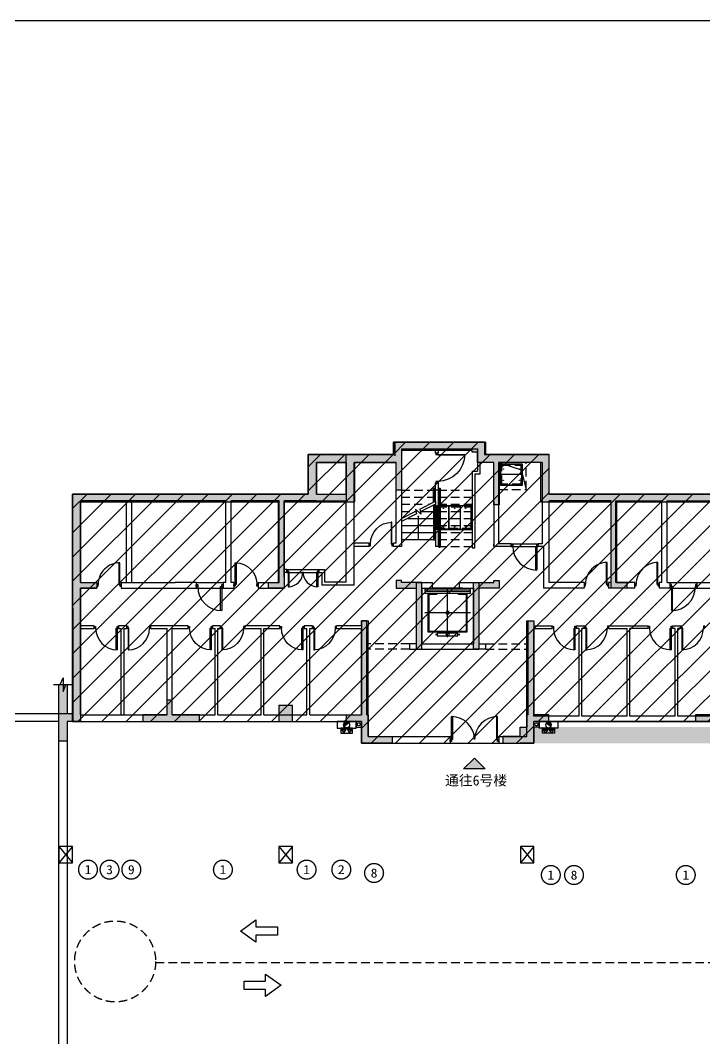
# Model space of a CAD drawing. Header units: millimetres. Extents: x -248992 to 1906102, y -24098 to 332602.
# Drawn here: x 834336 to 859692, y 294883 to 332602 of the extents above; entities that cross this region are included whole.
import ezdxf
from ezdxf.enums import TextEntityAlignment as Align

# ---------------------------------------------------------------- set-up
doc = ezdxf.new("R2010")
doc.units = ezdxf.units.MM
doc.header["$LTSCALE"] = 100
for name, pattern in [('A6-DK-B1F$0$HIDDEN2', [4.7625, 3.175, -1.5875]), ('X143-6#-BFdwg$0$HIDDEN2', [4.7625, 3.175, -1.5875]), ('XG-CORE-143-BF$0$$0$HIDDEN2', [4.7625, 3.175, -1.5875]), ('XG-CORE-143-BF$0$$0$XG-CORE-143-1F$0$XU-CORE-28F-BF$0$XU-CORE-28F-1F$0$HIDDEN2', [4.7625, 3.175, -1.5875]), ('XG-CORE-143-BF$0$HIDDEN2', [4.7625, 3.175, -1.5875])]:
    doc.linetypes.add(name, pattern=pattern)
for name, color, linetype in [('-ACO-TTLB', 153, 'Continuous'), ('6-h-dxc$0$S-HATCH-X', 251, 'Continuous'), ('A-HATCH', 251, 'Continuous'), ('A-ROOM-IDEN', 31, 'Continuous'), ('A-WIND-IDEN', 244, 'Continuous'), ('A6-DK-B1F$0$A-TRACK', 77, 'A6-DK-B1F$0$HIDDEN2'), ('A6-W-B1$0$S-WALL-S', 4, 'Continuous'), ('TP-DK-1(xhs)$0$P-J-DIM-L', 70, 'Continuous'), ('TP-DK-1(xhs)$0$P-X-L', 240, 'Continuous'), ('TP-DK-1(xhs)$0$P-X-M', 2, 'Continuous'), ('TP-DK-1(xhs)$0$P-X-X', 1, 'Continuous'), ('X143-6#-BFdwg$0$A-DOOR', 190, 'Continuous'), ('X143-6#-BFdwg$0$A-DRAIN', 152, 'Continuous'), ('X143-6#-BFdwg$0$A-HOLE-FLOR', 242, 'Continuous'), ('X143-6#-BFdwg$0$A-LOWER', 131, 'X143-6#-BFdwg$0$HIDDEN2'), ('X143-6#-BFdwg$0$A-STAIR', 142, 'Continuous'), ('X143-6#-BFdwg$0$A-VOID', 221, 'X143-6#-BFdwg$0$HIDDEN2'), ('X143-6#-BFdwg$0$A6-143-BF(12#)$0$$0$A-WALL', 2, 'Continuous'), ('X143-6#-BFdwg$0$A6-143-BF(12#)$0$A-DOOR', 190, 'Continuous'), ('X143-6#-BFdwg$0$A6-143-BF(12#)$0$XU-143-SF$0$A-WALL', 2, 'Continuous'), ('X143-6#-BFdwg$0$X23-BF$0$A-HATCH', 251, 'Continuous'), ('X143-6#-BFdwg$0$xref(dwg引用图层)', 7, 'Continuous'), ('XG-CORE-143-BF$0$$0$A-WALL', 2, 'Continuous'), ('XG-CORE-143-BF$0$$0$XG-CORE-143-1F$0$XU-CORE-28F-BF$0$XU-CORE-28F-1F$0$A-RAIL', 55, 'Continuous'), ('XG-CORE-143-BF$0$A-DRAIN', 152, 'Continuous'), ('XG-CORE-143-BF$0$A-EVTR', 193, 'Continuous'), ('XG-CORE-143-BF$0$A-HATCH', 251, 'Continuous'), ('XG-CORE-143-BF$0$A-INDEX', 134, 'Continuous'), ('XG-CORE-143-BF$0$A-LOWER', 131, 'XG-CORE-143-BF$0$HIDDEN2'), ('XG-CORE-143-BF$0$A-WALL', 2, 'Continuous'), ('XG-CORE-143-BF$0$A6-143-BF(12#)$0$A-DOOR', 190, 'Continuous'), ('XG-CORE-143-BF$0$A6-143-BF(12#)$0$A-STAIR', 142, 'Continuous'), ('XG-CORE-143-BF$0$A6-143-BF(12#)$0$XG-CORE-7F-1F$0$A-STAIR', 142, 'Continuous'), ('xref(dwg引用图层)', 7, 'Continuous')]:
    doc.layers.add(name, color=color, linetype=linetype)
doc.layers.add('A6-W-B1$0$S-EDIT', color=241, linetype='Continuous', plot=False)
doc.layers.add('XG-CORE-143-BF$0$$0$XG-CORE-143-1F$0$XU-CORE-28F-BF$0$XU-CORE-28F-1F$0$-ACO-PLTW', color=220, linetype='XG-CORE-143-BF$0$$0$XG-CORE-143-1F$0$XU-CORE-28F-BF$0$XU-CORE-28F-1F$0$HIDDEN2', plot=False)
doc.layers.add('LVTRY', color=6, linetype='Continuous', lineweight=18)
doc.layers.add('PUB_TEXT', color=7, linetype='Continuous', lineweight=15)
doc.layers.add('yichutu', color=7, linetype='Continuous', true_color=0xffffff, plot=False)
doc.styles.add('-黑体', font='simhei.ttf')
doc.styles.add('华文细黑', font='STXIHEI.TTF')

# ---------------------------------------------------------------- blocks, each defined once
blk = doc.blocks.new('*U362')
blk.add_line((0, 1747), (0, 0))
at = {"const_width": 20}
blk.add_lwpolyline([(-103, 1694), (0, 1747), (103, 1694)], dxfattribs=at)
at = {"const_width": 45}
blk.add_lwpolyline([(-6, -22, 1), (6, 22, 1)], format="xyb", close=True, dxfattribs=at)
blk = doc.blocks.new('XG-CORE-143-BF$0$A-Well-plan-1200x1200')
blk.add_lwpolyline([(-50, 850), (1250, 850), (1250, -50), (-50, -50)], close=True)
at = {"layer": 'XG-CORE-143-BF$0$A-HATCH'}
for points in [[(-20, 835), (392, 835), (392, -35), (-20, -35)], [(392, 835), (808, 835), (808, -35), (392, -35)], [(1220, 835), (808, 835), (808, -35), (1220, -35)]]:
    blk.add_lwpolyline(points, close=True, dxfattribs=at)
for centre in [(185, 745), (600, 745), (1015, 745), (185, 55), (600, 55), (1015, 55)]:
    blk.add_circle(centre, 8, dxfattribs=at)
at = {"layer": 'XG-CORE-143-BF$0$A-LOWER'}
blk.add_lwpolyline([(0, 800), (1200, 800), (1200, 0), (0, 0)], close=True, dxfattribs=at)
blk = doc.blocks.new('*U363')
for points in [[(-85, 1035), (-85, 35), (-50, 35), (-50, 1035)], [(-1100, 35), (-1050, 35), (-1050, -35), (-1100, -35)], [(-50, 35), (0, 35), (0, -35), (-50, -35)]]:
    blk.add_lwpolyline(points, close=True)
blk.add_arc((-50, 35), 1000, 90, 180)
blk = doc.blocks.new('XG-CORE-143-BF$0$A-EVTR-a')
for p, q in [((-430, 1700), (-430, 1750)), ((-380, 1725), (-430, 1725)), ((0, 1825), (0, 0)), ((380, 1725), (430, 1725)), ((430, 1700), (430, 1750)), ((844, 915), (-844, 915)), ((550, 0), (-550, 0))]:
    blk.add_line(p, q)
for points in [[(-731, 190), (-731, 1625), (731, 1625), (731, 190)], [(-700, 245), (-700, 1595), (700, 1595), (700, 245)], [(-400, 245), (-700, 245)], [(-400, 190), (-400, 245)], [(700, 245), (400, 245)], [(400, 245), (400, 190)]]:
    blk.add_lwpolyline(points)
for points in [[(-380, 1775), (380, 1775), (380, 1675), (-380, 1675)], [(844, 190), (844, 130), (-844, 130), (-844, 190)], [(844, 100), (844, 40), (-844, 40), (-844, 100)]]:
    blk.add_lwpolyline(points, close=True)
blk.add_circle((0, 1725), 60)
blk.add_ellipse((0, 915), major_axis=(-60.1, 0), ratio=0.918919, start_param=-1.570796, end_param=4.712389)
blk = doc.blocks.new('XG-CORE-143-BF')
at = {"layer": 'XG-CORE-143-BF$0$$0$A-WALL'}
for p, q in [((11840, 11660), (11840, 11160)), ((11840, 11660), (15170, 11660)), ((12090, 11410), (12090, 7800)), ((12090, 11410), (14910, 11410)), ((13350, 11260), (13350, 11410)), ((13450, 11410), (13450, 11260)), ((14910, 11410), (14910, 10590)), ((15170, 11660), (15170, 11210)), ((15170, 11210), (15700, 11210)), ((14710, 10590), (14910, 10590)), ((14710, 10590), (14710, 7750)), ((15510, 10910), (15010, 10910)), ((15010, 10490), (15010, 10910)), ((15510, 9445), (15510, 10910)), ((14810, 10490), (14810, 9445)), ((14810, 10490), (15010, 10490)), ((13350, 9474), (13350, 10160)), ((13450, 10160), (13450, 7800)), ((13350, 9474), (13350, 7800)), ((14810, 9445), (14810, 7930)), ((12640, 6460), (13240, 6460)), ((14240, 6460), (14960, 6460)), ((12840, 6260), (12840, 4190)), ((12840, 6260), (13240, 6260)), ((14240, 6260), (14760, 6260)), ((14760, 6260), (14760, 4190)), ((12840, 4190), (13250, 4190)), ((13240, 4190), (14760, 4190))]:
    blk.add_line(p, q, dxfattribs=at)
at = {"layer": 'XG-CORE-143-BF$0$$0$A-WALL', "linetype": 'XG-CORE-143-BF$0$HIDDEN2'}
for points in [[(13350, 11260), (13450, 11260)], [(13350, 10160), (13450, 10160)], [(13240, 6260), (13240, 6460)], [(14240, 6260), (14240, 6460)]]:
    blk.add_lwpolyline(points, dxfattribs=at)
at = {"layer": 'XG-CORE-143-BF$0$$0$A-WALL', "linetype": 'ByBlock'}
blk.add_lwpolyline([(14710, 7750), (14710, 7750), (14810, 7750), (14810, 7930)], dxfattribs=at)
at = {"layer": 'XG-CORE-143-BF$0$$0$A-WALL'}
for points in [[(12090, 7800), (11890, 7800)], [(13450, 7800), (13350, 7800)]]:
    blk.add_lwpolyline(points, dxfattribs=at)
at = {"layer": 'XG-CORE-143-BF$0$$0$XG-CORE-143-1F$0$XU-CORE-28F-BF$0$XU-CORE-28F-1F$0$-ACO-PLTW'}
for p, q in [((13300, 9449), (13300, 9930)), ((13300, 9930), (13350, 9930)), ((13450, 9930), (13500, 9930)), ((13500, 9930), (13500, 7775)), ((13300, 9336), (13300, 8035))]:
    blk.add_line(p, q, dxfattribs=at)
at = {"layer": 'XG-CORE-143-BF$0$$0$XG-CORE-143-1F$0$XU-CORE-28F-BF$0$XU-CORE-28F-1F$0$A-RAIL'}
for p, q in [((13275, 9436), (13275, 9955)), ((13275, 9955), (13350, 9955)), ((13325, 9461), (13325, 9905)), ((13325, 9905), (13350, 9905)), ((13450, 9955), (13525, 9955)), ((13450, 9905), (13475, 9905)), ((13475, 9905), (13475, 7775)), ((13525, 9955), (13525, 7775)), ((13275, 9323), (13275, 8035)), ((13325, 9349), (13325, 8035))]:
    blk.add_line(p, q, dxfattribs=at)
for points in [[(13325, 8035), (13275, 8035)], [(13475, 7775), (13525, 7775)]]:
    blk.add_lwpolyline(points, dxfattribs=at)
at = {"layer": 'XG-CORE-143-BF$0$A-WALL', "linetype": 'ByBlock'}
blk.add_line((15510, 9445), (15510, 7800), dxfattribs=at)
at = {"layer": 'XG-CORE-143-BF$0$A6-143-BF(12#)$0$A-STAIR', "linetype": 'XG-CORE-143-BF$0$$0$HIDDEN2'}
for p, q in [((12090, 9880), (13350, 9880)), ((13450, 9880), (14700, 9880)), ((12090, 9620), (13350, 9620)), ((13450, 9620), (14700, 9620)), ((12090, 9360), (12859, 9360)), ((12090, 9100), (12611, 9100)), ((13450, 9360), (14700, 9360)), ((13450, 9100), (14700, 9100)), ((13450, 8840), (14700, 8840)), ((13450, 8580), (14700, 8580)), ((13450, 8320), (14700, 8320)), ((13450, 8060), (14700, 8060)), ((13450, 7800), (14700, 7800))]:
    blk.add_line(p, q, dxfattribs=at)
at = {"layer": 'XG-CORE-143-BF$0$A6-143-BF(12#)$0$A-STAIR'}
for p, q in [((12766, 9180), (13350, 9474)), ((12090, 8833), (12624, 9107)), ((13350, 9362), (12788, 9079)), ((12830, 9100), (13350, 9100)), ((13078, 9360), (13117, 9360)), ((12646, 9006), (12090, 8720)), ((12323, 8840), (13350, 8840)), ((12090, 8580), (13350, 8580)), ((12090, 8320), (13350, 8320)), ((12090, 8060), (13350, 8060)), ((13450, 7800), (13350, 7800))]:
    blk.add_line(p, q, dxfattribs=at)
blk.add_lwpolyline([(13450, 9880), (13350, 9880)], dxfattribs=at)
at = {"layer": 'XG-CORE-143-BF$0$A6-143-BF(12#)$0$XG-CORE-7F-1F$0$A-STAIR'}
for p, q in [((12806, 8997), (12608, 9180)), ((12608, 9180), (12646, 9006)), ((12766, 9180), (12806, 8997))]:
    blk.add_line(p, q, dxfattribs=at)
at = {"layer": 'XG-CORE-143-BF$0$A-DRAIN'}
blk.add_blockref('XG-CORE-143-BF$0$A-Well-plan-1200x1200', (13460, 8470), dxfattribs=at)
at = {"layer": 'XG-CORE-143-BF$0$A-EVTR', "xscale": -1, "rotation": 180}
blk.add_blockref('XG-CORE-143-BF$0$A-EVTR-a', (13800, 6260), dxfattribs=at)
at = {"layer": 'XG-CORE-143-BF$0$A-INDEX', "xscale": -0.5, "yscale": 0.5, "zscale": 0.5, "rotation": 1.16157689039662e-05}
blk.add_blockref('*U362', (12715, 8060), dxfattribs=at)
at = {"layer": 'XG-CORE-143-BF$0$A6-143-BF(12#)$0$A-DOOR', "xscale": -1, "rotation": 270}
blk.add_blockref('*U363', (13400, 11260), dxfattribs=at)
blk = doc.blocks.new('*U348')
for points in [[(-850, 35), (-900, 35), (-900, -35), (-850, -35)], [(0, 35), (-50, 35), (-50, -35), (0, -35)], [(-815, -835), (-815, -35), (-850, -35), (-850, -835)]]:
    blk.add_lwpolyline(points, close=True)
blk.add_arc((-850, -35), 800, 270, 0)
blk = doc.blocks.new('*U349')
for points in [[(-85, 835), (-85, 35), (-50, 35), (-50, 835)], [(-900, -35), (-850, -35), (-850, 35), (-900, 35)], [(-50, -35), (0, -35), (0, 35), (-50, 35)]]:
    blk.add_lwpolyline(points, close=True)
blk.add_arc((-50, 35), 800, 90, 180)
blk = doc.blocks.new('*U350')
for points in [[(-815, 835), (-815, 35), (-850, 35), (-850, 835)], [(-850, -35), (-900, -35), (-900, 35), (-850, 35)], [(0, -35), (-50, -35), (-50, 35), (0, 35)]]:
    blk.add_lwpolyline(points, close=True)
blk.add_arc((-850, 35), 800, 0, 90)
blk = doc.blocks.new('*U357')
for points in [[(-1715, 885), (-1715, 35), (-1750, 35), (-1750, 885)], [(-85, 885), (-85, 35), (-50, 35), (-50, 885)], [(-1800, 35), (-1750, 35), (-1750, -35), (-1800, -35)], [(-50, 35), (0, 35), (0, -35), (-50, -35)]]:
    blk.add_lwpolyline(points, close=True)
for centre, start, end in [((-1750, 35), 0, 90), ((-50, 35), 90, 180)]:
    blk.add_arc(centre, 850, start, end)
blk = doc.blocks.new('*U351')
for points in [[(-815, 835), (-815, 35), (-850, 35), (-850, 835)], [(-850, -35), (-900, -35), (-900, 35), (-850, 35)], [(0, -35), (-50, -35), (-50, 35), (0, 35)]]:
    blk.add_lwpolyline(points, close=True)
blk.add_arc((-850, 35), 800, 0, 90)
blk = doc.blocks.new('*U353')
for points in [[(-900, 35), (-850, 35), (-850, -35), (-900, -35)], [(-50, 35), (0, 35), (0, -35), (-50, -35)], [(-85, -835), (-85, -35), (-50, -35), (-50, -835)]]:
    blk.add_lwpolyline(points, close=True)
blk.add_arc((-50, -35), 800, 180, 270)
blk = doc.blocks.new('*U354')
at = {"layer": 'X143-6#-BFdwg$0$A-DRAIN'}
blk.add_lwpolyline([(50, 50), (50, 850), (850, 850), (850, 50)], close=True, dxfattribs=at)
at = {"layer": 'X143-6#-BFdwg$0$A-HOLE-FLOR'}
blk.add_lwpolyline([(0, 0), (270, 817), (1000, 1000)], dxfattribs=at)
for points in [[(65, 835), (450, 835), (450, 65), (65, 65)], [(835, 835), (450, 835), (450, 65), (835, 65)]]:
    blk.add_lwpolyline(points, close=True, dxfattribs=at)
at = {"layer": 'X143-6#-BFdwg$0$A-LOWER'}
for points in [[(0, 1000), (0, 0), (1000, 0), (1000, 1000), (0, 1000)], [(100, 100), (100, 800), (800, 800), (800, 100), (100, 100)]]:
    blk.add_lwpolyline(points, dxfattribs=at)
at = {"layer": 'X143-6#-BFdwg$0$X23-BF$0$A-HATCH'}
blk.add_lwpolyline([(65, 65), (65, 835), (835, 835), (835, 65)], close=True, dxfattribs=at)
for centre in [(242, 745), (657, 745), (242, 155), (657, 155)]:
    blk.add_circle(centre, 8, dxfattribs=at)
blk = doc.blocks.new('*U352')
at = {"linetype": 'ByBlock', "lineweight": -2}
for points in [[(0, -35), (50, -35), (50, 35), (0, 35)], [(1150, -35), (1200, -35), (1200, 35), (1150, 35)], [(85, -585), (85, -35), (50, -35), (50, -585)], [(1115, -585), (1115, -35), (1150, -35), (1150, -585)]]:
    blk.add_lwpolyline(points, close=True, dxfattribs=at)
for centre, start, end in [((50, -35), 270, 0), ((1150, -35), 180, 270)]:
    blk.add_arc(centre, 550, start, end, dxfattribs=at)
blk = doc.blocks.new('X143-6#-BFdwg', base_point=(211754, -74125))
at = {"layer": 'X143-6#-BFdwg$0$A-STAIR', "linetype": 'ByBlock'}
for points in [[(227914, -66225), (228914, -66225)], [(227914, -66325), (228914, -66325)], [(219594, -67185), (220794, -67185)], [(219594, -67285), (220794, -67285)], [(216239, -67665), (217239, -67665)], [(216239, -67865), (217239, -67865)], [(233794, -67665), (234794, -67665)], [(233794, -67865), (234794, -67865)]]:
    blk.add_lwpolyline(points, dxfattribs=at)
at = {"layer": 'X143-6#-BFdwg$0$A-VOID'}
for points in [[(224144, -69935), (222614, -69935)], [(224144, -70135), (222614, -70135)], [(226964, -69935), (228544, -69935)], [(226964, -70135), (228494, -70135)]]:
    blk.add_lwpolyline(points, dxfattribs=at)
at = {"layer": 'X143-6#-BFdwg$0$A6-143-BF(12#)$0$$0$A-WALL'}
blk.add_line((227264, -66325), (227264, -66225), dxfattribs=at)
at = {"layer": 'X143-6#-BFdwg$0$A6-143-BF(12#)$0$XU-143-SF$0$A-WALL', "linetype": 'ByBlock'}
for p, q in [((220394, -62915), (223594, -62915)), ((220394, -64385), (220394, -62915)), ((221794, -64385), (221794, -62915)), ((221794, -62915), (223594, -62915)), ((222094, -63215), (223644, -63215)), ((222094, -67765), (222094, -63215)), ((223644, -66205), (223644, -63215)), ((229064, -63215), (229064, -66225)), ((220694, -64635), (219494, -64635)), ((219494, -64635), (219494, -67865)), ((221794, -67645), (221794, -64635)), ((222644, -66205), (222094, -66205)), ((222644, -66325), (222094, -66325)), ((222644, -66325), (222644, -66205)), ((223544, -66325), (223544, -66205)), ((223644, -66205), (223544, -66205)), ((223644, -66325), (223544, -66325)), ((227914, -66225), (227914, -66325)), ((228914, -66225), (228914, -66325)), ((229114, -66325), (229114, -67865)), ((216239, -67665), (215464, -67665)), ((216239, -67665), (216239, -67865)), ((217339, -67665), (217239, -67665)), ((217239, -67665), (217239, -67865)), ((217639, -67665), (217539, -67665)), ((217639, -67665), (217639, -67865)), ((218539, -67665), (218539, -67865)), ((222094, -67765), (220894, -67765)), ((221794, -67645), (220994, -67645)), ((230614, -67665), (230614, -67865)), ((231514, -67665), (231514, -67865)), ((233394, -67665), (233394, -67865)), ((233694, -67665), (233794, -67665)), ((233794, -67665), (233794, -67865)), ((234794, -67665), (236994, -67665)), ((234794, -67665), (234794, -67865)), ((212464, -69265), (211954, -69265)), ((213664, -69265), (213364, -69265)), ((215944, -69265), (214564, -69265)), ((215944, -69365), (215944, -69265)), ((217144, -69265), (216844, -69265)), ((216844, -69365), (216844, -69265)), ((217144, -69365), (217144, -69265)), ((219344, -69265), (218044, -69265)), ((218044, -69365), (218044, -69265)), ((219344, -69365), (219344, -69265)), ((220544, -69265), (220244, -69265)), ((220244, -69365), (220244, -69265)), ((220544, -69365), (220544, -69265)), ((222364, -69265), (221444, -69265)), ((221444, -69365), (221444, -69265)), ((228744, -69265), (229424, -69265)), ((228744, -69365), (229424, -69365)), ((229424, -69365), (229424, -69265)), ((230324, -69365), (230324, -69265)), ((230624, -69365), (230624, -69265)), ((231524, -69365), (231524, -69265)), ((231524, -69365), (232204, -69365)), ((232984, -69365), (232984, -69265)), ((233884, -69365), (233884, -69265)), ((234184, -69365), (234184, -69265)), ((225004, -70135), (226714, -70135)), ((222614, -73365), (225654, -73365)), ((227454, -73365), (228494, -73365)), ((222364, -73615), (225654, -73615)), ((227454, -73615), (228744, -73615))]:
    blk.add_line(p, q, dxfattribs=at)
at = {"layer": 'X143-6#-BFdwg$0$A6-143-BF(12#)$0$XU-143-SF$0$A-WALL'}
for p, q in [((229314, -62915), (227444, -62915)), ((229314, -64385), (229314, -62915)), ((229064, -63215), (227444, -63215)), ((227444, -63215), (227444, -66225)), ((211654, -64385), (220394, -64385)), ((211654, -66685), (211654, -64385)), ((220694, -64385), (221794, -64385)), ((229314, -64385), (249744, -64385)), ((215464, -64635), (211954, -64635)), ((211954, -67665), (211954, -64635)), ((213654, -67665), (213654, -64635)), ((213854, -67665), (213854, -64635)), ((217339, -64635), (215464, -64635)), ((217339, -67665), (217339, -64635)), ((219314, -64635), (217539, -64635)), ((217539, -67665), (217539, -64635)), ((219314, -67665), (219314, -64635)), ((219314, -67665), (219314, -64635)), ((220679, -64635), (219494, -64635)), ((219494, -67465), (219494, -64635)), ((220694, -64635), (221794, -64635)), ((229314, -67665), (229314, -64635)), ((231614, -64635), (229314, -64635)), ((230429, -64635), (231614, -64635)), ((231614, -67665), (231614, -64635)), ((231614, -67665), (231614, -64635)), ((231794, -64635), (233494, -64635)), ((231794, -67665), (231794, -64635)), ((231794, -67665), (231794, -64635)), ((233494, -67665), (233494, -64635)), ((233694, -64635), (236994, -64635)), ((233694, -67665), (233694, -64635)), ((227914, -66325), (227264, -66325)), ((227914, -66225), (227444, -66225)), ((229064, -66225), (228914, -66225)), ((229114, -66325), (228914, -66325)), ((211654, -72815), (211654, -66685)), ((211954, -67665), (212554, -67665)), ((211954, -67865), (212554, -67865)), ((211954, -69265), (211954, -67865)), ((213454, -67665), (215464, -67665)), ((213454, -67865), (216239, -67865)), ((217239, -67865), (217639, -67865)), ((218539, -67665), (219314, -67665)), ((218539, -67865), (219494, -67865)), ((224394, -67665), (224394, -70135)), ((226714, -67665), (226714, -70135)), ((230614, -67865), (229114, -67865)), ((230614, -67665), (229314, -67665)), ((231614, -67665), (231514, -67665)), ((232494, -67865), (231514, -67865)), ((232179, -67665), (231794, -67665)), ((232494, -67665), (231794, -67665)), ((233494, -67665), (233394, -67665)), ((233794, -67865), (233394, -67865)), ((234794, -67865), (236894, -67865)), ((211954, -72565), (211954, -69265)), ((211954, -69365), (212464, -69365)), ((212464, -69365), (212464, -69265)), ((213364, -69365), (213364, -69265)), ((213364, -69365), (213464, -69365)), ((213464, -72565), (213464, -69365)), ((213564, -72565), (213564, -69365)), ((213564, -69365), (213664, -69365)), ((213664, -69365), (213664, -69265)), ((214564, -69365), (214564, -69265)), ((214564, -69365), (215164, -69365)), ((215164, -72565), (215164, -69365)), ((215344, -69365), (215944, -69365)), ((215344, -72565), (215344, -69365)), ((216844, -69365), (216944, -69365)), ((216944, -72565), (216944, -69365)), ((217044, -69365), (217144, -69365)), ((217044, -72565), (217044, -69365)), ((218044, -69365), (218644, -69365)), ((218044, -69365), (218644, -69365)), ((218644, -72565), (218644, -69365)), ((218744, -69365), (219344, -69365)), ((218744, -72565), (218744, -69365)), ((220244, -69365), (220344, -69365)), ((220344, -72565), (220344, -69365)), ((220444, -69365), (220544, -69365)), ((220444, -72565), (220444, -69365)), ((221444, -69365), (222364, -69365)), ((222364, -72565), (222364, -69365)), ((222364, -72565), (222364, -69365)), ((222614, -73365), (222614, -69265)), ((228494, -73365), (228494, -69265)), ((228744, -72615), (228744, -69365)), ((228744, -72615), (228744, -69365)), ((230324, -69265), (230624, -69265)), ((230424, -69365), (230324, -69365)), ((230424, -72615), (230424, -69365)), ((230524, -72615), (230524, -69365)), ((230624, -69365), (230524, -69365)), ((231524, -69265), (232984, -69265)), ((232204, -72615), (232204, -69365)), ((232304, -72615), (232304, -69365)), ((232984, -69365), (232304, -69365)), ((233884, -69265), (234184, -69265)), ((233884, -69265), (234184, -69265)), ((233984, -69365), (233884, -69365)), ((233984, -69365), (233884, -69365)), ((233984, -72615), (233984, -69365)), ((234084, -72615), (234084, -69365)), ((234184, -69365), (234084, -69365)), ((234184, -69365), (234084, -69365)), ((224394, -70135), (225004, -70135)), ((211954, -72565), (213464, -72565)), ((213464, -72565), (215164, -72565)), ((215344, -72565), (216944, -72565)), ((217044, -72565), (218644, -72565)), ((218744, -72565), (220344, -72565)), ((220444, -72565), (222364, -72565)), ((230424, -72615), (228744, -72615)), ((232204, -72615), (230524, -72615)), ((233984, -72615), (232304, -72615)), ((235764, -72615), (234084, -72615)), ((211654, -72815), (217014, -72815)), ((217014, -72815), (222364, -72815)), ((222364, -73615), (222364, -72815)), ((228744, -73615), (228744, -72815)), ((250314, -72815), (228744, -72815)), ((225654, -73365), (225654, -73615)), ((227454, -73365), (227454, -73615))]:
    blk.add_line(p, q, dxfattribs=at)
at = {"layer": 'X143-6#-BFdwg$0$A6-143-BF(12#)$0$XU-143-SF$0$A-WALL', "linetype": 'ByBlock'}
for points in [[(220694, -64385), (220694, -63215), (221794, -63215), (221794, -64635)], [(232494, -67865), (232494, -67665), (231794, -67665), (231794, -64635)], [(219594, -67185), (219494, -67185)], [(219594, -67285), (219494, -67285)], [(220794, -67185), (220994, -67185), (220994, -67645)], [(220794, -67285), (220894, -67285), (220894, -67765)], [(212554, -67665), (212554, -67865)], [(213454, -67665), (213454, -67865)], [(222364, -69265), (222364, -69085), (222564, -69085), (222614, -69085), (222614, -69265)], [(228494, -69265), (228494, -69085), (228544, -69085), (228744, -69085), (228744, -69265)]]:
    blk.add_lwpolyline(points, dxfattribs=at)
at = {"layer": 'X143-6#-BFdwg$0$A6-143-BF(12#)$0$XU-143-SF$0$A-WALL'}
for points in [[(219594, -67285), (219594, -67185)], [(220794, -67285), (220794, -67185)], [(224394, -69935), (224144, -69935), (224144, -70135), (224394, -70135)], [(226714, -69935), (226964, -69935), (226964, -70135), (226714, -70135)]]:
    blk.add_lwpolyline(points, dxfattribs=at)
at = {"layer": 'X143-6#-BFdwg$0$A-DOOR'}
blk.add_blockref('*U352', (219594, -67235), dxfattribs=at)
at = {"layer": 'X143-6#-BFdwg$0$A-LOWER', "rotation": 269.9833843745595}
blk.add_blockref('*U354', (227465, -63215), dxfattribs=at)
at = {"layer": 'X143-6#-BFdwg$0$A6-143-BF(12#)$0$A-DOOR', "xscale": -1, "rotation": 180}
for name, p in [('*U353', (223544, -66265)), ('*U348', (218539, -67765)), ('*U349', (216844, -69320)), ('*U350', (218044, -69320)), ('*U349', (220244, -69320)), ('*U350', (221444, -69320))]:
    blk.add_blockref(name, p, dxfattribs=at)
at = {"layer": 'X143-6#-BFdwg$0$A6-143-BF(12#)$0$A-DOOR', "xscale": 1.111111111111111, "yscale": 1.111111111111111, "zscale": 1.111111111111111, "rotation": 180}
for name, p in [('*U351', (227914, -66275)), ('*U351', (216239, -67775)), ('*U349', (233794, -67775))]:
    blk.add_blockref(name, p, dxfattribs=at)
at = {"layer": 'X143-6#-BFdwg$0$A6-143-BF(12#)$0$A-DOOR', "rotation": 180}
for name, p in [('*U348', (212554, -67765)), ('*U348', (230614, -67755)), ('*U348', (232494, -67755)), ('*U350', (212464, -69320)), ('*U349', (213664, -69320)), ('*U350', (229424, -69315)), ('*U349', (230624, -69315)), ('*U350', (232984, -69315)), ('*U349', (234184, -69315))]:
    blk.add_blockref(name, p, dxfattribs=at)
at = {"layer": 'X143-6#-BFdwg$0$A6-143-BF(12#)$0$A-DOOR'}
blk.add_blockref('*U357', (227454, -73515), dxfattribs=at)
at = {"layer": 'X143-6#-BFdwg$0$xref(dwg引用图层)', "linetype": 'ByBlock'}
blk.add_blockref('XG-CORE-143-BF', (211754, -74125), dxfattribs=at)
blk = doc.blocks.new('6-w-dxc', base_point=(176536, -115673))
at = {"color": 0, "linetype": 'ByBlock'}
for points in [[(186586, -104463), (188326, -104463), (188326, -104013), (191746, -104013), (191746, -104463), (194086, -104463), (194086, -105933), (206186, -105933), (206186, -105933), (208686, -105933), (208686, -105933), (214536, -105933), (214536, -104463), (216876, -104463), (216876, -104013), (220296, -104013), (220296, -104463), (222036, -104463), (222036, -105933), (232186, -105933), (232186, -108183)], [(204036, -106233), (196596, -106233), (196596, -109213), (196976, -109213), (196976, -109413), (196396, -109413), (196396, -106233), (193786, -106233), (193786, -104763), (192246, -104763), (192246, -106333), (192046, -106333), (192046, -104763), (191446, -104763), (191446, -104383), (191246, -104383), (191246, -104313), (188626, -104313), (188626, -104763), (188626, -105783), (188426, -105783), (188426, -104763), (186886, -104763), (186886, -106233), (184276, -106233), (184276, -109413), (183696, -109413), (183696, -109213), (184076, -109213), (184076, -106233), (176736, -106233), (176736, -109213), (177336, -109213), (177336, -109413), (176736, -109413), (176736, -114063), (176736, -114063), (176736, -114363), (176436, -114363), (176436, -114363)], [(186586, -104463), (185176, -104463), (185176, -105933)], [(186586, -104763), (185476, -104763), (185476, -105933)], [(185476, -105933), (186586, -105933), (186586, -104763)], [(176436, -114063), (176436, -114063), (176436, -105933), (185176, -105933)], [(189176, -111683), (189376, -111683), (189376, -109233), (189376, -109233), (189376, -109213), (188626, -109213), (188626, -109133), (188426, -109133), (188426, -109413), (189176, -109413), (189176, -111683)], [(191496, -111683), (191296, -111683), (191296, -109223), (191296, -109223), (191296, -109213), (192046, -109213), (192046, -109133), (192246, -109133), (192246, -109413), (191496, -109413), (191496, -111683)], [(175736, -112993), (175986, -112993), (176086, -112743), (176086, -113243), (176186, -112993), (176436, -112993), (176436, -112993), (176436, -112993), (176436, -112993), (176436, -112993), (176436, -112993)], [(176436, -114363), (176236, -114363), (176236, -115090), (175936, -115090), (175936, -112993), (176236, -112993), (176236, -114063), (176436, -114063)], [(201236, -114113), (200736, -114113), (200736, -113563), (200536, -113563), (200536, -114113), (199526, -114113), (199526, -114363), (201626, -114363), (201626, -114363), (201736, -114363), (201736, -113763), (201236, -113763), (201236, -114113)], [(186586, -114363), (186586, -114113), (187146, -114113), (187146, -114113)], [(187346, -114113), (187346, -114113), (187346, -114113), (187396, -114113), (187396, -114913), (188286, -114913), (188286, -115163), (187146, -115163), (187146, -114363), (186586, -114363)], [(193326, -114113), (193326, -114113), (193326, -114113), (193276, -114113), (193276, -114563)], [(194086, -114363), (194086, -114113), (193526, -114113), (193526, -114113)], [(193026, -114913), (192386, -114913), (192386, -115163), (193526, -115163), (193526, -114363), (194086, -114363)], [(193526, -114563), (193526, -115163), (193026, -115163)], [(193026, -114913), (193026, -114563), (193276, -114563)]]:
    blk.add_lwpolyline(points, dxfattribs=at)
for points in [[(187346, -110833), (187346, -110633), (187146, -110633), (187146, -114113)], [(187346, -114113), (187346, -110833), (187346, -110833)], [(193326, -110833), (193326, -110633), (193526, -110633), (193526, -114113)], [(193326, -114113), (193326, -110833), (193326, -110833)]]:
    blk.add_lwpolyline(points)
for points in [[(181146, -114113), (180136, -114113), (180136, -113563), (179936, -113563), (179936, -114113), (179046, -114113), (179046, -114363), (181146, -114363)], [(184586, -113763), (184086, -113763), (184086, -114363), (184586, -114363)]]:
    blk.add_lwpolyline(points, close=True, dxfattribs=at)
blk = doc.blocks.new('6-h-dxc', base_point=(343416, -137441))
at = {"layer": '6-h-dxc$0$S-HATCH-X'}
h = blk.add_hatch(color=256, dxfattribs=at)
h.paths.add_polyline_path([(343316, -135831), (343316, -127701), (353466, -127701), (353466, -126531), (352356, -126531), (352356, -127701), (352056, -127701), (352056, -126231), (355206, -126231), (355206, -125781), (358626, -125781), (358626, -126231), (360966, -126231), (360966, -127701), (373066, -127701), (373066, -127701), (375566, -127701), (375566, -127701), (381416, -127701), (381416, -126231), (383756, -126231), (383756, -125781), (387176, -125781), (387176, -126231), (388916, -126231), (388916, -127701), (399063, -127702), (399916, -127701), (399916, -130251), (399066, -130251), (399066, -129951), (399616, -129951), (399616, -128001), (399066, -128001), (399066, -129951), (399066, -130251), (399066, -135831), (400164, -135831), (400164, -136131), (399066, -136131), (399066, -136131), (398766, -136131), (398766, -135831), (398766, -135831), (398766, -131181), (398166, -131181), (398166, -130981), (398766, -130981), (398766, -128002), (391426, -128001), (391426, -130981), (391806, -130981), (391806, -131181), (391226, -131181), (391226, -128001), (388616, -128001), (388616, -126531), (387076, -126531), (387076, -127551), (386876, -127551), (386876, -126081), (384256, -126081), (384256, -126151), (384056, -126151), (384056, -126531), (383456, -126531), (383456, -128101), (383256, -128101), (383256, -126531), (381716, -126531), (381716, -128001), (379116, -128001), (379116, -131181), (378526, -131181), (378526, -130981), (378916, -130981), (378916, -128001), (375266, -128001), (375266, -128001), (373366, -128001), (373366, -128001), (371466, -128001), (371466, -130981), (372166, -130981), (372166, -131181), (371266, -131181), (371266, -128001), (371116, -128001), (371116, -131181), (370216, -131181), (370216, -130981), (370916, -130981), (370916, -128001), (363476, -128001), (363476, -130981), (363856, -130981), (363856, -131181), (363276, -131181), (363276, -128001), (360666, -128001), (360666, -126531), (359126, -126531), (359126, -128101), (358926, -128101), (358926, -126531), (358326, -126531), (358326, -126151), (358126, -126151), (358126, -126081), (355506, -126081), (355506, -126531), (355506, -127551), (355306, -127551), (355306, -126531), (353766, -126531), (353766, -128001), (352356, -128001), (352356, -127701), (352356, -128001), (351156, -128001), (351156, -131181), (350576, -131181), (350576, -130981), (350956, -130981), (350956, -128001), (343616, -128001), (343616, -130981), (344216, -130981), (344216, -131181), (343616, -131181), (343616, -136131), (343316, -136131), (343316, -136131), (343116, -136131), (343116, -136858), (342816, -136858), (342816, -134761), (343116, -134761), (343116, -135831)])
h.paths.add_polyline_path([(388156, -132601), (388156, -132401), (388356, -132401), (388356, -135881), (388156, -135881), (388156, -132601)], flags=17)
h.paths.add_polyline_path([(348026, -135881), (347016, -135881), (347016, -135331), (346816, -135331), (346816, -135881), (345926, -135881), (345926, -136131), (348026, -136131)], flags=17)
h.paths.add_polyline_path([(353466, -136131), (353466, -135881), (354026, -135881), (354226, -135881), (354276, -135881), (354276, -136681), (355166, -136681), (355166, -136931), (354026, -136931), (354026, -136131)])
h.paths.add_polyline_path([(351466, -135531), (350966, -135531), (350966, -136131), (351466, -136131)], flags=17)
h.paths.add_polyline_path([(394581, -135631), (395181, -135631), (395181, -135881), (395366, -135881), (395366, -135331), (395566, -135331), (395566, -135881), (396681, -135881), (396681, -136131), (394581, -136131)], flags=17)
h.paths.add_polyline_path([(376416, -136131), (373876, -136131), (373876, -135881), (374766, -135881), (374766, -135331), (374966, -135331), (374966, -135881), (376216, -135881), (376216, -135531), (376716, -135531), (376716, -136131)], flags=17)
h.paths.add_polyline_path([(389481, -136131), (389481, -135531), (388981, -135531), (388981, -135881), (388356, -135881), (388156, -135881), (388106, -135881), (388106, -136681), (387216, -136681), (387216, -136931), (388356, -136931), (388356, -136131)])
h.paths.add_polyline_path([(390516, -136131), (391016, -136131)], flags=17)
h.paths.add_polyline_path([(362716, -136131), (363216, -136131)], flags=17)
h.paths.add_polyline_path([(368616, -135531), (368116, -135531), (368116, -135881), (367616, -135881), (367616, -135331), (367416, -135331), (367416, -135881), (366406, -135881), (366406, -136131), (368616, -136131)], flags=17)
h.paths.add_polyline_path([(382176, -132601), (382176, -132401), (381976, -132401), (381976, -134951), (382176, -134951), (382176, -132601)], flags=17)
h.paths.add_polyline_path([(354226, -132601), (354226, -132401), (354026, -132401), (354026, -135881), (354226, -135881), (354226, -132601)], flags=17)
h.paths.add_polyline_path([(384006, -133451), (384206, -133451), (384206, -130981), (383456, -130981), (383456, -130901), (383256, -130901), (383256, -131181), (384006, -131181)], flags=17)
h.paths.add_polyline_path([(386326, -133451), (386126, -133451), (386126, -130981), (386876, -130981), (386876, -130901), (387076, -130901), (387076, -131181), (386326, -131181)], flags=17)
h.paths.add_polyline_path([(358376, -133451), (358176, -133451), (358176, -130981), (358926, -130981), (358926, -130901), (359126, -130901), (359126, -131181), (358376, -131181)], flags=17)
h.paths.add_polyline_path([(356056, -133451), (356256, -133451), (356256, -130981), (355506, -130981), (355506, -130901), (355306, -130901), (355306, -131181), (356056, -131181)], flags=17)
h.paths.add_polyline_path([(359906, -136681), (359906, -136331), (360156, -136331), (360156, -135881), (360206, -135881), (360206, -132401), (360406, -132401), (360406, -135881), (360966, -135881), (360966, -136131), (360406, -136131), (360406, -136931), (359266, -136931), (359266, -136681)])
h.paths.add_polyline_path([(382476, -136681), (383116, -136681), (383116, -136931), (381976, -136931), (381976, -136131), (381416, -136131), (381416, -135881), (381976, -135881), (381976, -134951), (382176, -134951), (382176, -135881), (382226, -135881), (382226, -136331), (382476, -136331)])
h.paths.add_polyline_path([(371466, -135881), (371466, -135881), (371466, -136131), (370916, -136131), (370916, -135881), (370916, -135881), (370916, -134251), (371116, -134251), (371116, -135731), (371266, -135731), (371266, -134251), (371466, -134251)], flags=17)
edge = h.paths.add_edge_path()
edge.add_line((360406, -136331), (360406, -136931))
edge.add_line((360406, -136931), (359906, -136931))
edge.add_line((382476, -136931), (381976, -136931))
edge.add_line((381976, -136931), (381976, -136331))
blk = doc.blocks.new('BF1')
at = {"layer": 'xref(dwg引用图层)'}
for name in ['6-w-dxc', '6-h-dxc']:
    blk.add_blockref(name, (94150, 305315), dxfattribs=at)
blk = doc.blocks.new('TP-DK-1(xhs)$0$PG01.1')
at = {"color": 1}
for p, q in [((108, 187), (0, 0)), ((80, 72), (66, 58)), ((89, 72), (66, 48)), ((99, 72), (66, 39)), ((109, 72), (66, 29)), ((118, 72), (66, 20)), ((128, 72), (66, 10)), ((138, 72), (66, 0)), ((147, 72), (76, 0)), ((150, 65), (85, 0)), ((150, 56), (94, 0)), ((150, 46), (104, 0)), ((216, 0), (108, 187)), ((150, 36), (114, 0)), ((150, 27), (123, 0)), ((150, 17), (133, 0)), ((150, 8), (142, 0)), ((324, 187), (216, 0)), ((296, 72), (282, 58)), ((305, 72), (282, 48)), ((315, 72), (282, 39)), ((325, 72), (282, 29)), ((334, 72), (282, 20)), ((344, 72), (282, 10)), ((354, 72), (282, 0)), ((363, 72), (292, 0)), ((366, 65), (301, 0)), ((366, 56), (310, 0)), ((366, 46), (320, 0)), ((432, 0), (324, 187)), ((366, 36), (330, 0)), ((366, 27), (339, 0)), ((366, 17), (349, 0)), ((366, 8), (358, 0))]:
    blk.add_line(p, q, dxfattribs=at)
at = {"color": 2}
for p, q in [((0, 0), (216, 0)), ((216, 0), (432, 0))]:
    blk.add_line(p, q, dxfattribs=at)
at = {"color": 1}
for points in [[(0, 0), (436, 0), (436, 190), (0, 190)], [(66, 72), (150, 72), (150, 0), (66, 0)], [(282, 72), (366, 72), (366, 0), (282, 0)]]:
    blk.add_lwpolyline(points, close=True, dxfattribs=at)
blk = doc.blocks.new('TP-DK-1(xhs)$0$PG02.4')
blk.add_hatch(color=1).paths.add_polyline_path([(265, 48, 0.699012), (461, 120, 0.141488), (444, 179)])
at = {"color": 1}
blk.add_line((265, 48), (444, 179), dxfattribs=at)
blk.add_lwpolyline([(0, 0), (700, 0), (700, 240), (0, 240)], close=True, dxfattribs=at)
blk.add_circle((350, 120), 111, dxfattribs=at)
blk = doc.blocks.new('TP-DK-1(xhs)')
at = {"layer": 'TP-DK-1(xhs)$0$P-J-DIM-L', "color": 8, "true_color": 0x808080}
for points in [[(104560, 306625), (104560, 306425), (104760, 306425), (104760, 306625)], [(111340, 306625), (111340, 306425), (111140, 306425), (111140, 306625)]]:
    blk.add_lwpolyline(points, close=True, dxfattribs=at)
at = {"layer": 'TP-DK-1(xhs)$0$P-X-L'}
for centre in [(104660, 306525), (111240, 306525)]:
    blk.add_circle(centre, 55, dxfattribs=at)
at = {"layer": 'TP-DK-1(xhs)$0$P-X-M', "extrusion": (0, 0, -1), "xscale": -1, "zscale": -1, "rotation": 180}
blk.add_blockref('TP-DK-1(xhs)$0$PG01.1', (-104428, 306385), dxfattribs=at)
at = {"layer": 'TP-DK-1(xhs)$0$P-X-M', "extrusion": (0, 0, -1), "zscale": -1, "rotation": 180}
blk.add_blockref('TP-DK-1(xhs)$0$PG01.1', (-111472, 306385), dxfattribs=at)
at = {"layer": 'TP-DK-1(xhs)$0$P-X-X', "rotation": 180}
blk.add_blockref('TP-DK-1(xhs)$0$PG02.4', (104560, 306625), dxfattribs=at)
at = {"layer": 'TP-DK-1(xhs)$0$P-X-X', "xscale": -1, "rotation": 180}
blk.add_blockref('TP-DK-1(xhs)$0$PG02.4', (111340, 306625), dxfattribs=at)
blk = doc.blocks.new('A6-W-B1$0$Z-2')
at = {"layer": 'A6-W-B1$0$S-EDIT'}
for p, q in [((72869, 44139), (73369, 43539)), ((73369, 44139), (72869, 43539))]:
    blk.add_line(p, q, dxfattribs=at)
at = {"layer": 'A6-W-B1$0$S-WALL-S', "color": 0, "linetype": 'ByBlock', "lineweight": -2}
blk.add_lwpolyline([(73369, 44139), (72869, 44139), (72869, 43539), (73369, 43539), (73369, 44139)], dxfattribs=at)
blk = doc.blocks.new('A6-W-B1', base_point=(85957, 40190))
at = {"layer": 'A6-W-B1$0$S-WALL-S'}
blk.add_lwpolyline([(179807, 346815), (179807, 346815), (179807, 334190), (179507, 334190), (179507, 346815), (172007, 346815), (172007, 334190), (171707, 334190), (171707, 346815), (163807, 346815), (163807, 347115), (180007, 347115), (180007, 346815), (179807, 346815)], dxfattribs=at)
for p in [(106638, 298050), (114788, 298050), (123738, 298050)]:
    blk.add_blockref('A6-W-B1$0$Z-2', p, dxfattribs=at)
blk = doc.blocks.new('yct-1189-841-356700-252300-300-0.0')
at = {"layer": 'yichutu', "color": 7, "true_color": 0xffffff}
blk.add_lwpolyline([(0, 0), (0, 252300), (356700, 252300), (356700, 0)], close=True, dxfattribs=at)
blk = doc.blocks.new('A6-DK-B1F$0$A$C48A675EB')
at = {"layer": 'A6-DK-B1F$0$A-TRACK', "linetype": 'ByBlock'}
blk.add_lwpolyline([(1047, -516), (1047, -195), (50, -195), (50, 195), (1047, 195), (1047, 517), (1759, 0)], close=True, dxfattribs=at)
blk = doc.blocks.new('A6-DK-B1F$0$gsethsergtyf')
at = {"layer": 'A6-DK-B1F$0$A-TRACK'}
blk.add_line((97131, 297700), (157993, 297700), dxfattribs=at)
blk.add_circle((95632, 297742), 1500, dxfattribs=at)
at = {"layer": 'A6-DK-B1F$0$A-TRACK', "linetype": 'ByBlock', "xscale": 0.8, "yscale": 0.8, "zscale": 0.8, "rotation": 180}
blk.add_blockref('A6-DK-B1F$0$A$C48A675EB', (101684, 298869, 0), dxfattribs=at)
at = {"layer": 'A6-DK-B1F$0$A-TRACK', "linetype": 'ByBlock', "xscale": 0.8, "yscale": 0.8, "zscale": 0.8}
blk.add_blockref('A6-DK-B1F$0$A$C48A675EB', (100371, 296861, 0), dxfattribs=at)
blk = doc.blocks.new('dttc')
at = {"layer": 'A-HATCH'}
h = blk.add_hatch(dxfattribs=at)
h.set_pattern_fill('ANSI31', color=256, scale=200)
h.paths.add_polyline_path([(149800, 306625), (149800, 312505), (150650, 312505), (150650, 315055), (139660, 315055), (139660, 316525), (137910, 316525), (137910, 316975), (134490, 316975), (134490, 316525), (132140, 316525), (132140, 315055), (111710, 315055), (111710, 316525), (109360, 316525), (109360, 316975), (105940, 316975), (105940, 316525), (102790, 316525), (102790, 315055), (94050, 315055), (94060, 306625), (104760, 306625), (104760, 305825), (111140, 305825), (111140, 306625), (132710, 306625), (132710, 305825), (139090, 305825), (139090, 306625)])
blk.add_lwpolyline([(132140, 315055), (111710, 315055), (111710, 316525), (109360, 316525), (109360, 316975), (105940, 316975), (105940, 316525), (102790, 316525), (102790, 315055), (94050, 315055), (94060, 306625), (104760, 306625), (104760, 305825), (111140, 305825), (111140, 306625), (132710, 306625)], dxfattribs=at)

msp = doc.modelspace()

# ---------------------------------------------------------------- hatches: boundary and pattern name
at = {"layer": 'A-HATCH'}
h = msp.add_hatch(color=256, dxfattribs=at)
h.dxf.hatch_style = 1
h.paths.add_polyline_path([(850759.3, 304878), (851159.3, 305278), (851559.3, 304878)])

# ---------------------------------------------------------------- linework, layer by layer
at = {"layer": 'A-WIND-IDEN'}
msp.add_lwpolyline([(850759.3, 304878), (851159.3, 305278), (851559.3, 304878)], close=True, dxfattribs=at)
at = {"layer": 'LVTRY', "color": 6, "const_width": 50}
for points in [[(837192.6, 301143.8, 1), (836492.6, 301143.8, 1)], [(837991.1, 301143.8, 1), (837291.1, 301143.8, 1)], [(838798.1, 301143.8, 1), (838098.1, 301143.8, 1)], [(842192.6, 301143.8, 1), (841492.6, 301143.8, 1)], [(845292.6, 301143.8, 1), (844592.6, 301143.8, 1)], [(846579, 301143.8, 1), (845879, 301143.8, 1)], [(847792.6, 301018.8, 1), (847092.6, 301018.8, 1)], [(854342.6, 300943.8, 1), (853642.6, 300943.8, 1)], [(855202.9, 300943.8, 1), (854502.9, 300943.8, 1)], [(859342.6, 300943.8, 1), (858642.6, 300943.8, 1)]]:
    msp.add_lwpolyline(points, format="xyb", close=True, dxfattribs=at)

# ---------------------------------------------------------------- block references
at = {"layer": '-ACO-TTLB'}
for name in ['BF1', 'dttc']:
    msp.add_blockref(name, (742216.9, 0), dxfattribs=at)
msp.add_blockref('A6-DK-B1F$0$gsethsergtyf', (742216.9, 0))
at = {"layer": 'xref(dwg引用图层)'}
for name, p in [('X143-6#-BFdwg', (836366.9, 305315)), ('A6-W-B1', (742216.9, 0)), ('TP-DK-1(xhs)', (742216.9, 0))]:
    msp.add_blockref(name, p, dxfattribs=at)
at = {"layer": 'yichutu', "rotation": 90}
msp.add_blockref('yct-1189-841-356700-252300-300-0.0', (961206.7, -24097.9), dxfattribs=at)

# ---------------------------------------------------------------- texts
at = {"layer": 'A-ROOM-IDEN', "style": '华文细黑'}
msp.add_text('通往6号楼', height=375, dxfattribs=at).set_placement((851224.5, 304261.4), align=Align.CENTER)
at = {"layer": 'PUB_TEXT', "color": 6, "style": '-黑体'}
for s, width, p, p2 in [('1', 1.065055, (836714.3, 300977.5), (836970.9, 300977.5)), ('3', 1.032317, (837516.7, 300974.5), (837765.4, 300974.5)), ('9', 1.032317, (838323.7, 300974.5), (838572.4, 300974.5)), ('1', 1.065055, (841714.3, 300977.5), (841970.9, 300977.5)), ('1', 1.065055, (844814.3, 300977.5), (845070.9, 300977.5)), ('2', 1.065055, (846100.7, 300977.5), (846357.3, 300977.5)), ('8', 1.032317, (847318.3, 300849.5), (847567, 300849.5)), ('1', 1.065055, (853864.3, 300777.5), (854120.9, 300777.5)), ('8', 1.032317, (854728.5, 300774.5), (854977.2, 300774.5)), ('1', 1.065055, (858864.3, 300777.5), (859120.9, 300777.5))]:
    msp.add_text(s, height=335, dxfattribs=dict(at, width=width)).set_placement(p, p2, align=Align.FIT)

doc.saveas('drawing.dxf')
